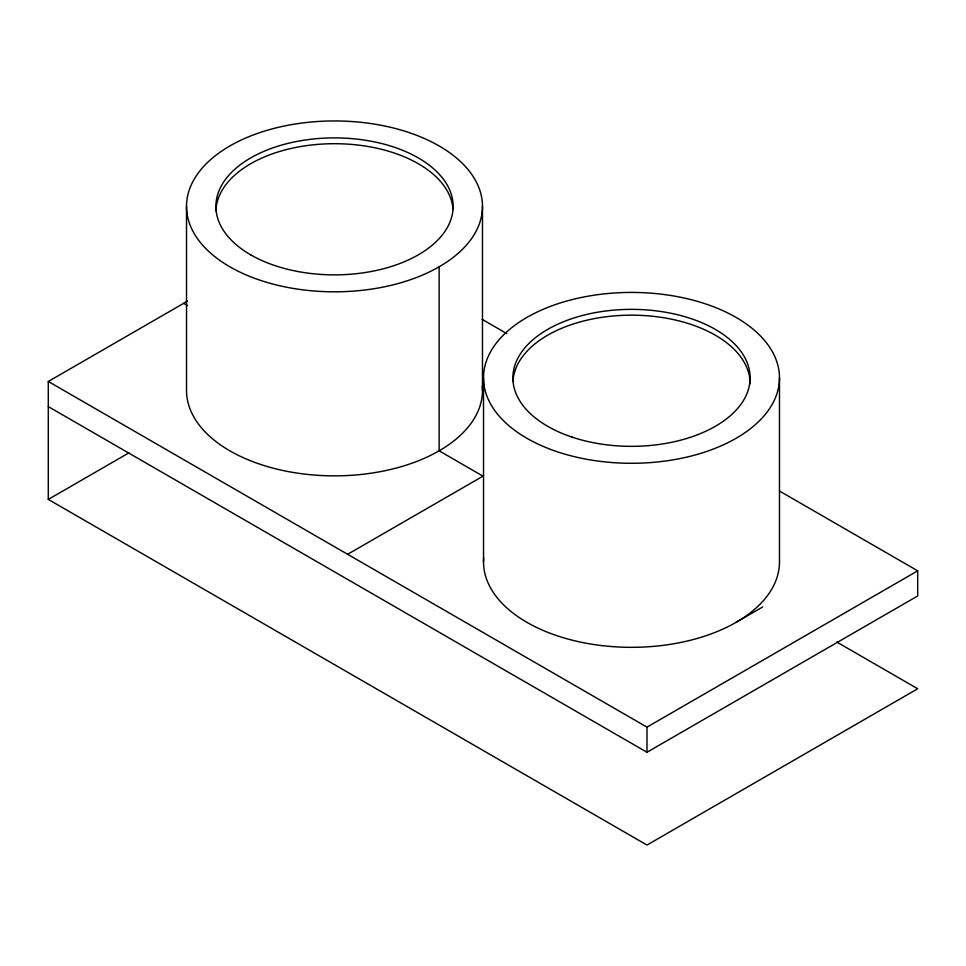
<?xml version="1.0" encoding="UTF-8"?>
<svg xmlns="http://www.w3.org/2000/svg" width="966" height="966" viewBox="0 0 966 966"><rect width="100%" height="100%" fill="white"/><g stroke="black" fill="none" stroke-linecap="round" stroke-linejoin="round"><path stroke-width="1.45" d="M836.834 642.064L917.7 688.758L646.991 845.057L48.3 499.41L48.3 381.485L187.561 301.078M48.3 499.41L128.997 452.812M347.639 554.303L483 476.153L439.132 450.832L439.132 266.797M736.14 622.297L762.742 606.938M48.3 381.485L646.991 727.132L917.7 570.834L917.7 595.962L646.991 752.26L48.3 406.614M482.058 319.311L506.836 333.62M779.441 491.006L917.7 570.834M183.661 303.336L187.513 305.558M779.477 377.851A147.979 85.431 0 0 1 557.515 451.846A147.979 85.431 0 0 1 557.515 303.867A147.979 85.431 0 0 1 779.477 377.851L779.477 561.886A147.979 85.431 0 0 1 627.888 647.305A147.979 85.431 0 0 1 483.7 557.72M646.991 727.132L646.991 752.26M483.519 377.851L483.519 561.886M482.481 206.386A147.979 85.431 0 0 1 260.506 280.369A147.979 85.431 0 0 1 260.506 132.39A147.979 85.431 0 0 1 482.481 206.386L482.481 390.421M186.523 206.386L186.523 390.421A147.979 85.431 0 0 0 338.112 475.827A147.979 85.431 0 0 0 482.3 386.255M512.97 380.918A118.625 68.489 0 0 1 633.877 315.182A118.625 68.489 0 0 1 750.123 383.647M215.901 210.817A118.625 68.489 0 0 1 333.306 143.705A118.625 68.489 0 0 1 453.03 209.441M572.186 437.163A118.625 68.489 0 0 0 750.123 377.851A118.625 68.489 0 0 0 572.186 318.538A118.625 68.489 0 0 0 572.186 437.163M250.629 254.807A118.625 68.489 0 0 0 449.081 224.112A118.625 68.489 0 0 0 303.795 140.227A118.625 68.489 0 0 0 250.629 254.807"/></g></svg>
